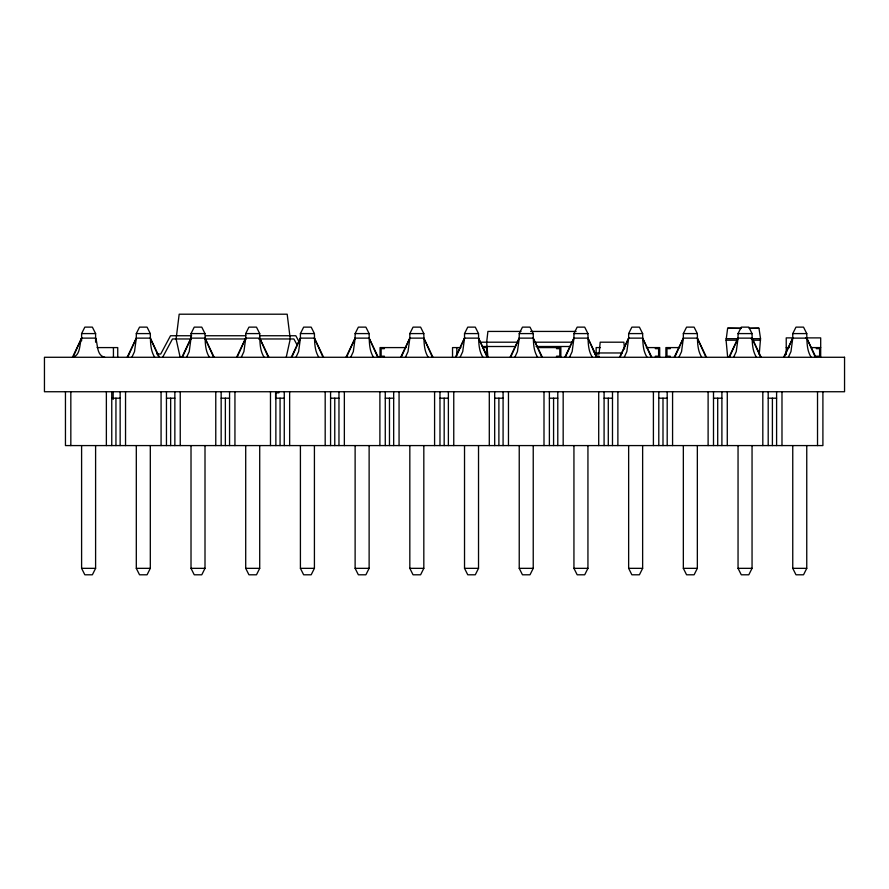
<?xml version="1.0" encoding="UTF-8"?>
<svg xmlns="http://www.w3.org/2000/svg" width="889" height="889" viewBox="0 0 889 889"><rect width="100%" height="100%" fill="white"/><g stroke="black" fill="none" stroke-linecap="round" stroke-linejoin="round"><path stroke-width="1.33" d="M759.206 354.467L760.539 338.687L758.962 328.197L749.349 328.197M727.646 357.056L726.08 340.198L727.646 328.197L741.293 328.197M81.655 337.876C79.21 344.099 80.855 355.533 72.454 357.278L81.599 338.131L95.601 338.12L95.768 340.809M136.361 337.876L134.506 351.633L131.883 357.278M191.057 337.876L189.213 351.633L186.59 357.278M245.764 337.876L243.908 351.633L241.286 357.278M300.471 337.876L298.615 351.633L295.993 357.278M355.178 337.876L353.322 351.633L350.699 357.278M409.873 337.876L408.029 351.633L405.406 357.278M464.58 337.876L462.724 351.633L460.102 357.278M519.287 337.876L517.431 351.633L514.809 357.278M573.994 337.876L572.138 351.633L569.516 357.278M628.69 337.876L626.845 351.633L624.222 357.278M683.397 337.876L681.541 351.633L678.918 357.278M738.103 337.876L736.248 351.633L733.625 357.278M792.81 337.876L790.954 351.633L788.332 357.278M286.225 357.278L290.247 338.965L287.18 314.206L179.178 314.206L176.111 338.965L180.134 357.278M72.998 357.278L81.599 338.131M127.705 357.278L136.306 338.131L136.306 333.586L139.54 327.13L147.074 327.13L150.308 333.586C150.519 341.498 150.23 350.422 154.73 357.278M182.412 357.278L191.013 338.131L191.013 333.586L194.235 327.13L201.781 327.13L205.003 333.586C205.226 341.498 204.937 350.422 209.426 357.278M237.107 357.278L245.708 338.131L245.708 333.586L248.942 327.13L256.477 327.13L259.71 333.586C259.932 341.498 259.644 350.422 264.133 357.278M291.814 357.278L300.415 338.131L300.415 333.586L303.649 327.13L311.183 327.13L314.417 333.586C314.628 341.498 314.339 350.422 318.84 357.278M346.521 357.278L355.122 338.131L355.122 333.586L358.356 327.13L365.89 327.13L369.124 333.586C369.335 341.498 369.046 350.422 373.547 357.278M401.228 357.278L409.829 338.131L409.829 333.586L413.052 327.13L420.597 327.13L423.82 333.586C424.042 341.498 423.753 350.422 428.242 357.278M455.924 357.278L464.525 338.131L464.525 333.586L467.758 327.13L475.293 327.13L478.526 333.586C478.738 341.498 478.46 350.422 482.949 357.278M510.63 357.278L519.232 338.131L519.232 333.586L522.465 327.13L530 327.13L533.233 333.586C533.444 341.498 533.156 350.422 537.656 357.278M565.337 357.278L573.938 338.131L573.938 333.586L577.172 327.13L584.706 327.13L587.94 333.586C588.151 341.498 587.862 350.422 592.363 357.278M620.044 357.278L628.645 338.131L628.645 333.586L631.868 327.13L639.413 327.13L642.636 333.586C642.858 341.498 642.569 350.422 647.059 357.278M674.74 357.278L683.341 338.131L683.341 333.586L686.575 327.13L694.109 327.13L697.343 333.586C697.554 341.498 697.276 350.422 701.765 357.278M729.447 357.278L738.048 338.131L738.048 333.586L741.282 327.13L748.816 327.13L752.05 333.586C752.261 341.498 751.972 350.422 756.472 357.278M784.154 357.278L792.755 338.131L792.755 333.586L795.988 327.13L803.523 327.13L806.756 333.586C806.968 341.498 806.679 350.422 811.179 357.278M127.149 357.278L136.306 338.131L150.308 338.131L159.453 357.278M181.856 357.278L191.013 338.131L205.003 338.131L214.16 357.278M236.563 357.278L245.708 338.131L259.71 338.131L268.867 357.278M291.259 357.278L300.415 338.131L314.417 338.131L323.574 357.278M345.965 357.278L355.122 338.131L369.124 338.131L378.269 357.278M400.672 357.278L409.829 338.131L423.82 338.131L432.976 357.278M455.379 357.278L464.525 338.131L478.526 338.131L487.683 357.278M510.075 357.278L519.232 338.131L533.233 338.131L542.39 357.278M564.782 357.278L573.938 338.131L587.94 338.131L597.086 357.278M619.489 357.278L628.645 338.131L642.636 338.131L651.793 357.278M674.195 357.278L683.341 338.131L697.343 338.131L706.499 357.278M728.891 357.278L738.048 338.131L752.05 338.131L761.206 357.278M783.598 357.278L792.755 338.131L806.756 338.131L815.902 357.278M81.599 340.865L81.599 333.586L84.833 327.119L92.367 327.119L95.601 333.586L95.601 342.232M95.601 445.578L95.601 568.338L92.367 574.794L84.833 574.794L81.599 568.338L81.599 445.578M150.308 445.578L150.308 568.338L147.074 574.794L139.54 574.794L136.306 568.338L136.306 445.578M205.003 445.578L205.003 568.338L201.781 574.794L194.235 574.794L191.013 568.338L191.013 445.578M259.71 445.578L259.71 568.338L256.477 574.794L248.942 574.794L245.708 568.338L245.708 445.578M314.417 445.578L314.417 568.338L311.183 574.794L303.649 574.794L300.415 568.338L300.415 445.578M369.124 445.578L369.124 568.338L365.89 574.794L358.356 574.794L355.122 568.338L355.122 445.578M423.82 445.578L423.82 568.338L420.597 574.794L413.052 574.794L409.829 568.338L409.829 445.578M478.526 445.578L478.526 568.338L475.293 574.794L467.758 574.794L464.525 568.338L464.525 445.578M533.233 445.578L533.233 568.338L530 574.794L522.465 574.794L519.232 568.338L519.232 445.578M587.94 445.578L587.94 568.338L584.706 574.794L577.172 574.794L573.938 568.338L573.938 445.578M642.636 445.578L642.636 568.338L639.413 574.794L631.868 574.794L628.645 568.338L628.645 445.578M697.343 445.578L697.343 568.338L694.109 574.794L686.575 574.794L683.341 568.338L683.341 445.578M752.05 445.578L752.05 568.338L748.816 574.794L741.282 574.794L738.048 568.338L738.048 445.578M806.756 445.578L806.756 568.338L803.523 574.794L795.988 574.794L792.755 568.338L792.755 445.578M162.643 357.278L172.466 338.965L191.146 338.965M741.293 328.419L727.869 328.197M749.349 328.419L758.75 328.197M520.965 331.43L487.905 331.43L486.672 342.198L487.905 357.278M530.611 331.43L576.072 331.43M81.599 333.586L95.601 333.586M136.306 333.586L150.308 333.586M191.013 333.586L205.003 333.586M245.708 333.586L259.71 333.586M300.415 333.586L314.417 333.586M355.122 333.586L369.124 333.586M409.829 333.586L423.82 333.586M464.525 333.586L478.526 333.586M519.232 333.586L533.233 333.586M573.938 333.586L587.94 333.586M628.645 333.586L642.636 333.586M683.341 333.586L697.343 333.586M738.048 333.586L752.05 333.586M792.755 333.586L806.756 333.586M191.668 335.742L170.532 335.742L160.709 354.044L156.864 354.044M205.559 335.742L245.82 335.742M259.71 335.742L295.826 335.742L299.093 341.843M793.121 337.887L786.232 337.887L786.232 354.511M805.523 337.887L820.691 337.887L820.691 357.278M726.08 338.687L736.848 338.687L736.848 340.587M751.116 338.687L760.539 338.687M204.903 338.965L246.197 338.965M258.588 338.965L293.892 338.965L297.17 345.065M726.08 340.198L736.848 340.198M752.461 340.198L760.539 340.198M479.927 342.198L518.254 342.198M534.734 342.198L573.194 342.198M482.36 346.51L515.509 346.51M536.111 346.51L570.449 346.51M97.112 347.588L117.737 347.588L117.737 357.278M406.129 347.588L380.059 347.588L380.059 357.278M460.924 347.588L452.534 347.588L452.534 357.278M482.683 347.588L486.994 347.588L486.994 357.278M537.512 347.588L560.859 347.588L560.859 357.278M600.453 347.588L596.141 347.588L596.141 353.122M646.347 347.588L659.694 347.588L659.694 357.278M679.729 347.588L665.905 347.588L665.905 357.278M786.232 347.588L789.454 347.588M810.935 347.588L820.691 347.588M622.211 352.966L594.641 352.966L593.352 350.811M594.785 354.044L599.097 354.044L600.175 342.198L623.856 342.198L624.534 348.933M595.863 356.2L599.097 356.2L599.097 357.278M111.758 398.194L120.148 398.194M166.454 398.194L174.855 398.194M221.161 398.194L229.562 398.194M275.868 398.194L284.269 398.194M330.575 398.194L338.965 398.194M385.27 398.194L393.671 398.194M439.977 398.194L448.378 398.194M494.684 398.194L503.085 398.194M549.38 398.194L557.781 398.194M604.087 398.194L612.488 398.194M658.793 398.194L667.195 398.194M713.5 398.194L721.901 398.194M768.196 398.194L776.597 398.194M81.599 568.338L95.601 568.338M136.306 568.338L150.308 568.338M191.013 568.338L205.003 568.338M245.708 568.338L259.71 568.338M300.415 568.338L314.417 568.338M355.122 568.338L369.124 568.338M409.829 568.338L423.82 568.338M464.525 568.338L478.526 568.338M519.232 568.338L533.233 568.338M573.938 568.338L587.94 568.338M628.645 568.338L642.636 568.338M683.341 568.338L697.343 568.338M738.048 568.338L752.05 568.338M792.755 568.338L806.756 568.338M104.758 357.278C96.345 355.533 98.001 344.099 95.545 337.876M806.756 338.131L815.357 357.278M752.05 338.131L760.651 357.278M697.343 338.131L705.944 357.278M642.636 338.131L651.248 357.278M587.94 338.131L596.541 357.278M533.233 338.131L541.834 357.278M478.526 338.131L487.128 357.278M423.82 338.131L432.432 357.278M369.124 338.131L377.725 357.278M314.417 338.131L323.018 357.278M259.71 338.131L268.311 357.278M205.003 338.131L213.616 357.278M150.308 338.131L158.909 357.278M822.903 391.738L822.903 445.578L65.453 445.578L65.453 391.738M817.524 391.738L817.524 445.578M816.38 347.588L816.38 348.666L819.614 348.666L819.614 356.2L816.38 356.2L816.38 357.278M781.987 391.738L781.987 445.578M776.597 391.738L776.597 445.578M772.397 398.194L772.397 445.578M768.196 391.738L768.196 445.578M762.818 391.738L762.818 445.578M727.28 391.738L727.28 445.578M721.901 391.738L721.901 445.578M717.701 398.194L717.701 445.578M713.5 391.738L713.5 445.578M708.111 391.738L708.111 445.578M672.573 391.738L672.573 445.578M670.206 347.588L670.206 348.666L666.972 348.666L666.972 356.2L670.206 356.2L670.206 357.278M667.195 391.738L667.195 445.578M662.994 398.194L662.994 445.578M658.793 391.738L658.793 445.578M655.393 347.588L655.393 348.666L658.616 348.666L658.616 356.2L655.393 356.2L655.393 357.278M653.404 391.738L653.404 445.578M617.877 391.738L617.877 445.578M612.488 391.738L612.488 445.578M608.287 398.194L608.287 445.578M604.087 391.738L604.087 445.578M598.708 391.738L598.708 445.578M563.17 391.738L563.17 445.578M557.781 391.738L557.781 445.578M556.558 347.588L556.558 348.666L559.792 348.666L559.792 356.2L556.558 356.2L556.558 357.278M553.58 398.194L553.58 445.578M549.38 391.738L549.38 445.578M544.001 391.738L544.001 445.578M508.464 391.738L508.464 445.578M503.085 391.738L503.085 445.578M498.885 398.194L498.885 445.578M494.684 391.738L494.684 445.578M489.294 391.738L489.294 445.578M456.846 347.588L456.846 354.944M453.757 391.738L453.757 445.578M448.378 391.738L448.378 445.578M444.178 398.194L444.178 445.578M439.977 391.738L439.977 445.578M434.588 391.738L434.588 445.578M399.061 391.738L399.061 445.578M393.671 391.738L393.671 445.578M389.471 398.194L389.471 445.578M385.27 391.738L385.27 445.578M384.37 347.588L384.37 348.666L381.137 348.666L381.137 356.2L384.37 356.2L384.37 357.278M379.892 391.738L379.892 445.578M344.354 391.738L344.354 445.578M338.965 391.738L338.965 445.578M334.764 398.194L334.764 445.578M330.575 391.738L330.575 445.578M325.185 391.738L325.185 445.578M289.647 391.738L289.647 445.578M284.269 391.738L284.269 445.578M280.068 398.194L280.068 445.578M278.813 391.738L278.813 392.816L275.59 392.816L275.59 399.094M275.868 391.738L275.868 445.578M270.478 391.738L270.478 445.578M234.94 391.738L234.94 445.578M229.562 391.738L229.562 445.578M225.362 398.194L225.362 445.578M221.161 391.738L221.161 445.578M215.771 391.738L215.771 445.578M180.245 391.738L180.245 445.578M174.855 391.738L174.855 445.578M170.655 398.194L170.655 445.578M166.454 391.738L166.454 445.578M161.076 391.738L161.076 445.578M125.538 391.738L125.538 445.578M120.148 391.738L120.148 445.578M115.948 398.194L115.948 445.578M113.436 347.588L113.436 357.278M113.17 391.738L113.17 399.372M111.758 391.738L111.758 445.578M106.369 391.738L106.369 445.578M70.831 391.738L70.831 445.578M844.55 357.278L44.45 357.278L44.45 391.738L844.55 391.738L844.55 357.278"/></g></svg>
